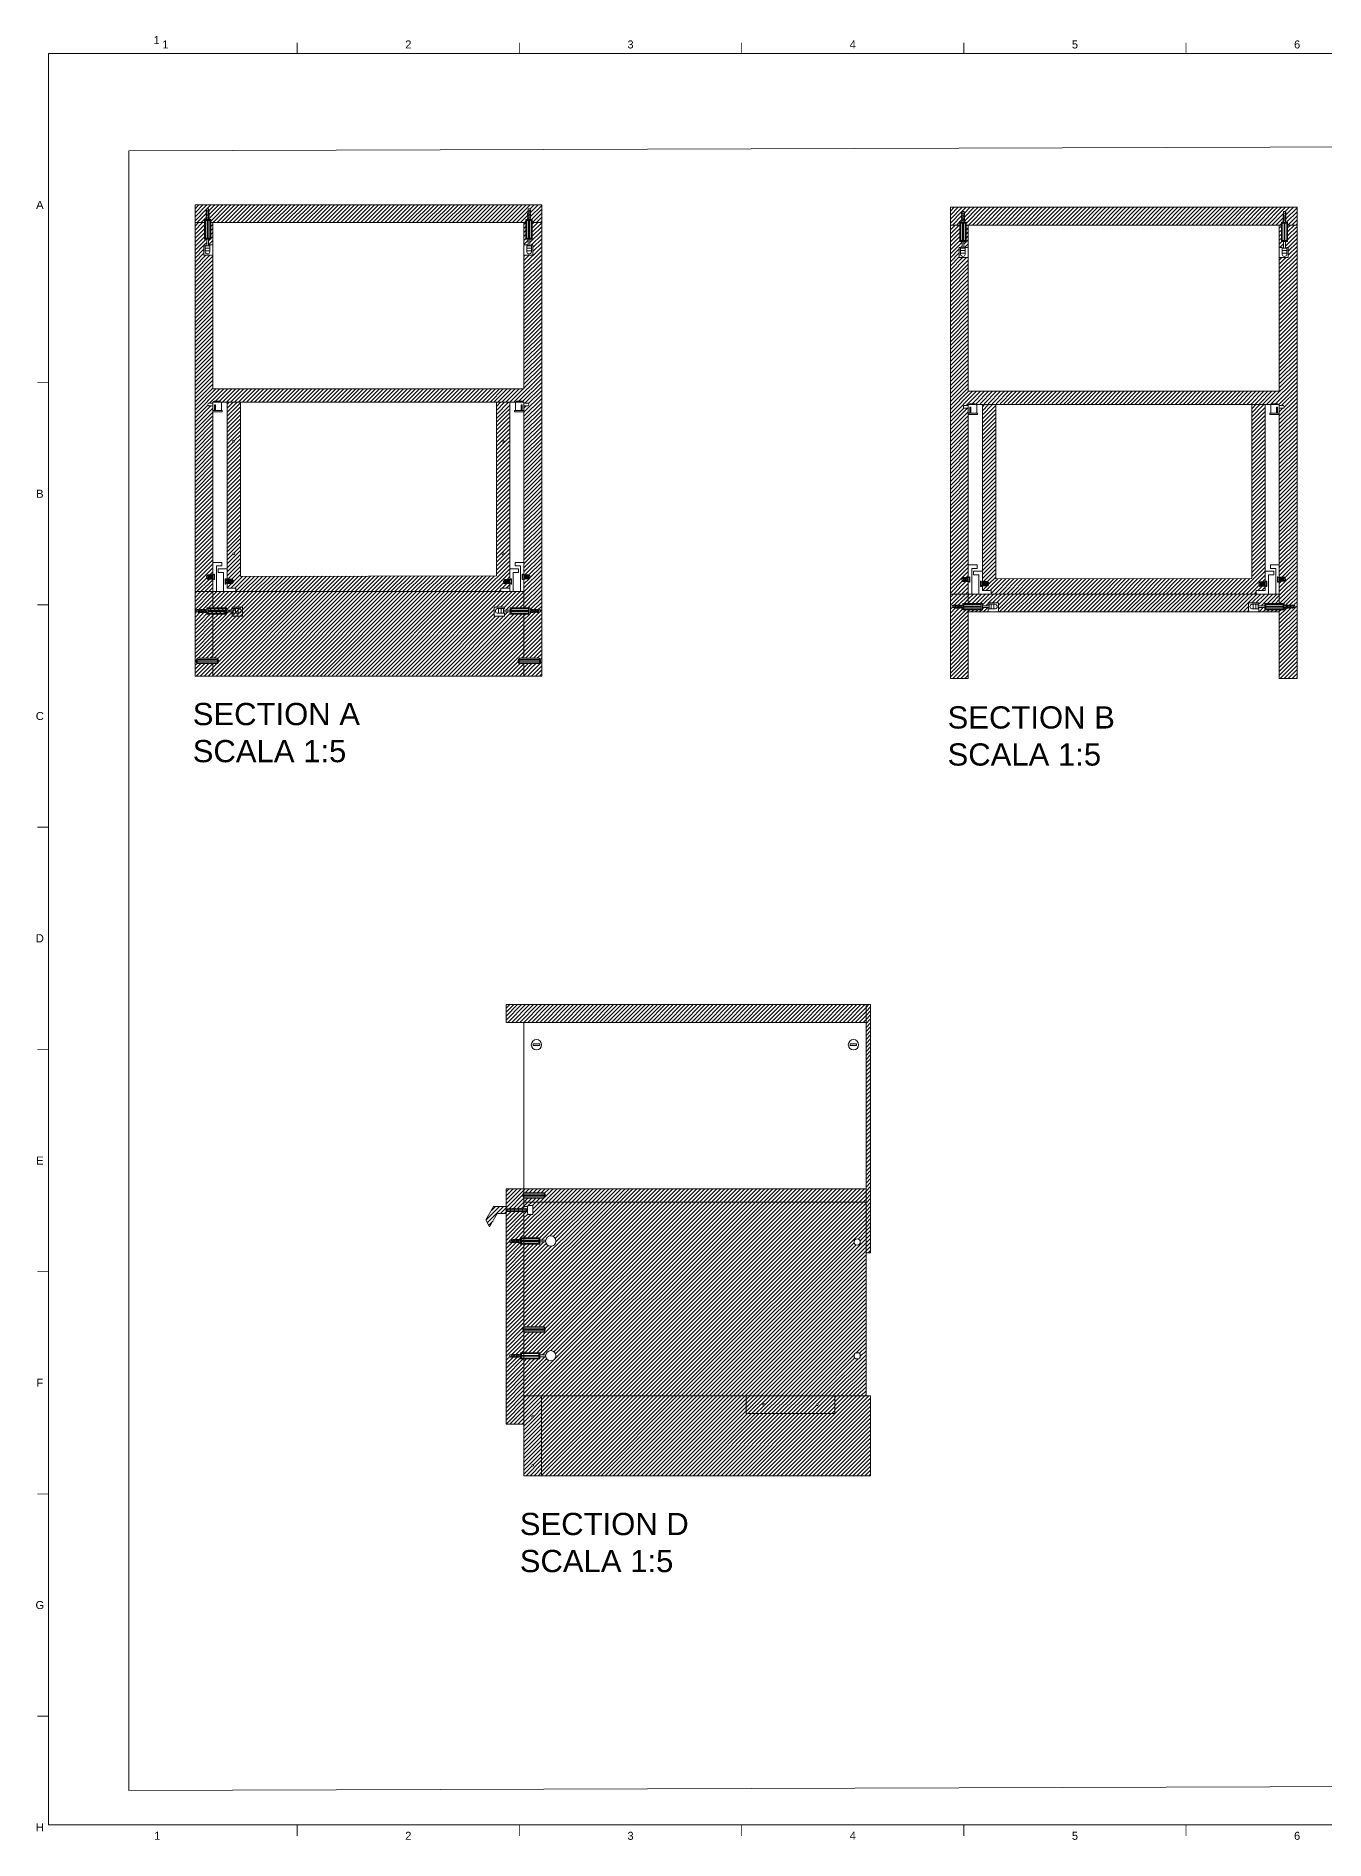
# Paper-space layout 'A711' of a CAD drawing. Header units: centimetres, sheet in millimetres. Extents: x 13 to 578, y 5 to 411.
# Drawn here: x 12.6 to 302.6, y 5 to 410.8 of the extents above; entities that cross this region are included whole.
import ezdxf
from ezdxf.enums import TextEntityAlignment as Align

# ---------------------------------------------------------------- set-up
doc = ezdxf.new("R2010")
doc.units = ezdxf.units.CM
for name, color, linetype, lineweight in [('A-ELEV-MBE', 8, 'Continuous', 9), ('A-SECT-MCUT1', 7, 'Continuous', 13), ('G-ANNO-TEXT', 3, 'Continuous', 18), ('G-ANNO-TTLB', 3, 'Continuous', 18)]:
    doc.layers.add(name, color=color, linetype=linetype, lineweight=lineweight)
doc.layers.add('G-ANNO-NPLT', color=2, linetype='Continuous', lineweight=18, plot=False)
doc.styles.add('ARIAL', font='arial.ttf')
doc.styles.get("Standard").update_dxf_attribs({"font": ''})
doc.styles.get('Standard').set_extended_font_data('@Microsoft YaHei')
pattern_1 = [(45, (-543.237, 264.41936), (-0.4490128, 0.4490128), [])]
pattern_2 = [(45, (-555.43157, 265.1874), (-0.4490128, 0.4490128), [])]
pattern_3 = [(45, (-373.26545, 263.87104), (-0.4490128, 0.4490128), [])]
pattern_4 = [(45, (-1254.13216, 469.924), (-0.4490128, 0.4490128), [])]
pattern_5 = [(45, (-196.8605, 512.72285), (-0.4490128, 0.4490128), [])]

# ---------------------------------------------------------------- blocks, each defined once
blk = doc.blocks.new('12222222')
at = {"layer": 'A-SECT-MCUT1'}
for p, q in [((5569.9, 348.1), (5573.9, 346.9)), ((5569.9, 346.8), (5573.9, 345.7)), ((5569.9, 345.6), (5573.9, 344.4)), ((5573.1, 349.4), (5570.7, 349.4)), ((5575.4, 337.4), (5568.4, 337.4)), ((5568.4, 315.4), (5568.4, 337.4)), ((5575.4, 336.2), (5568.4, 336.2)), ((5569.4, 316.6), (5569.4, 336.2)), ((5569.9, 344.3), (5573.9, 343.2)), ((5569.9, 343.1), (5573.9, 341.9)), ((5569.9, 341.9), (5573.9, 340.7)), ((5569.9, 340.6), (5573.9, 339.4)), ((5569.9, 339.4), (5573.9, 338.2)), ((5571.4, 336.2), (5571.4, 316.6)), ((5572.4, 336.2), (5572.4, 316.6)), ((5574.4, 316.6), (5574.4, 336.2)), ((5575.4, 315.4), (5575.4, 337.4)), ((5575.4, 337.4), (5575.4, 336.2)), ((5567.8, 308.9), (5569.3, 308.9)), ((5567.8, 297.3), (5567.8, 308.9)), ((5569.3, 308.9), (5567.8, 308.9)), ((5575.4, 316.6), (5568.4, 316.6)), ((5575.4, 315.4), (5568.4, 315.4)), ((5569.3, 308.9), (5569.3, 300.9)), ((5569.3, 305.4), (5569.3, 307.9)), ((5574.5, 307.9), (5569.3, 307.9)), ((5574.5, 305.4), (5569.3, 305.4)), ((5569.3, 305.4), (5574.5, 305.4)), ((5570.9, 307.9), (5570.9, 315.4)), ((5572.9, 307.9), (5572.9, 315.4)), ((5574.5, 308.9), (5577.8, 308.9)), ((5574.5, 308.9), (5574.5, 300.9)), ((5574.5, 305.4), (5574.5, 307.9)), ((5575.4, 315.4), (5575.4, 316.6)), ((5577.8, 297.3), (5577.8, 308.9)), ((5577.8, 297.3), (5567.8, 297.3)), ((5574.5, 302.4), (5569.3, 302.4))]:
    blk.add_line(p, q, dxfattribs=at)
for points in [[(5570.7, 349.4), (5570.7, 337.4)], [(5573.1, 337.4), (5573.1, 349.4)]]:
    blk.add_lwpolyline(points, dxfattribs=at)
blk.add_arc((5571.9, 301.4), 2.67, 190.3048, 349.6952, dxfattribs=at)

psp = doc.layouts.new('A711')

# ---------------------------------------------------------------- hatches: boundary and pattern name
at = {"layer": 'A-ELEV-MBE'}
h = psp.add_hatch(dxfattribs=at)
h.set_pattern_fill('ANSI31', color=256, scale=0.2)
h.set_pattern_definition(pattern_1)
h.paths.add_polyline_path([(123.28, 371.94), (123.74, 371.94), (123.74, 369.54), (124.21, 369.54), (124.21, 368.84), (126.34, 368.84), (126.34, 372.84), (48.34, 372.84), (48.34, 368.84), (50.46, 368.84), (50.46, 369.54), (50.93, 369.54), (50.93, 371.94), (51.39, 371.94), (51.39, 369.54), (51.86, 369.54), (51.86, 368.84), (52.34, 368.84), (122.34, 368.84), (122.81, 368.84), (122.81, 369.54), (123.28, 369.54)])
h = psp.add_hatch(dxfattribs=at)
h.set_pattern_fill('ANSI31', color=256, scale=0.2)
h.set_pattern_definition(pattern_3)
h.paths.add_polyline_path([(293.25, 371.39), (293.72, 371.39), (293.72, 368.99), (294.18, 368.99), (294.18, 368.29), (296.31, 368.29), (296.31, 372.29), (218.31, 372.29), (218.31, 368.29), (220.43, 368.29), (220.43, 368.99), (220.9, 368.99), (220.9, 371.39), (221.37, 371.39), (221.37, 368.99), (221.83, 368.99), (221.83, 368.29), (222.31, 368.29), (292.31, 368.29), (292.78, 368.29), (292.78, 368.99), (293.25, 368.99)])
h = psp.add_hatch(dxfattribs=at)
h.set_pattern_fill('ANSI31', color=256, scale=0.2)
h.paths.add_polyline_path([(126.34, 368.84), (124.21, 368.84), (124.21, 365.14), (123.71, 365.14), (123.71, 363.64), (124.04, 363.64), (124.04, 363.84), (124.34, 363.84), (124.34, 361.52), (122.34, 361.52), (122.34, 331.44), (52.34, 331.44), (52.34, 361.52), (50.34, 361.52), (50.34, 363.84), (50.64, 363.84), (50.64, 363.64), (50.96, 363.64), (50.96, 365.14), (50.46, 365.14), (50.46, 368.84), (48.34, 368.84), (48.34, 285.84), (52.34, 285.84), (52.34, 288.74), (51.14, 288.74), (51.13, 288.72, -0.459885), (51.12, 289.54), (52.34, 289.54), (52.34, 292.4), (52.34, 327.62), (51.38, 327.62, -0.415662), (51.38, 328.22), (52.34, 328.22), (52.34, 328.44), (52.74, 328.64), (53.86, 328.64), (54.26, 328.44), (120.42, 328.44), (120.82, 328.64), (121.94, 328.64), (122.34, 328.44), (122.34, 328.22), (123.3, 328.22, -0.415662), (123.3, 327.62), (122.34, 327.62), (122.34, 326.54), (122.34, 289.54), (123.53, 289.54), (123.54, 289.56, -0.459885), (123.56, 288.74), (122.34, 288.74), (122.34, 285.84), (122.34, 282.19), (123.66, 282.19), (123.66, 281.73), (126.06, 281.73), (126.06, 281.26), (123.66, 281.26), (123.66, 280.79), (122.34, 280.79), (122.34, 270.84), (125.86, 270.84), (126.06, 270.44), (126.06, 270.04), (125.86, 269.64), (122.34, 269.64), (122.34, 266.84), (126.34, 266.84), (126.34, 269.64), (126.34, 281.84)])
h = psp.add_hatch(dxfattribs=at)
h.set_pattern_fill('ANSI31', color=256, scale=0.2)
h.paths.add_polyline_path([(52.34, 368.84), (51.86, 368.84), (51.86, 365.14), (51.36, 365.14), (51.36, 363.64), (51.69, 363.64), (51.69, 363.84), (52.34, 363.84)])
h = psp.add_hatch(dxfattribs=at)
h.set_pattern_fill('ANSI31', color=256, scale=0.2)
h.set_pattern_definition([(45, (-1171.7376, 373.75594), (-0.4490128, 0.4490128), [])])
h.paths.add_polyline_path([(122.81, 368.84), (122.34, 368.84), (122.34, 363.84), (122.99, 363.84), (122.99, 363.64), (123.31, 363.64), (123.31, 365.14), (122.81, 365.14)])
h = psp.add_hatch(dxfattribs=at)
h.set_pattern_fill('ANSI31', color=256, scale=0.2)
h.set_pattern_definition(pattern_2)
h.paths.add_polyline_path([(222.31, 360.97), (220.31, 360.97), (220.31, 363.29), (220.61, 363.29), (220.61, 363.09), (220.93, 363.09), (220.93, 364.59), (220.43, 364.59), (220.43, 368.29), (218.31, 368.29), (218.31, 285.29), (222.31, 285.29), (222.31, 288.19), (222.11, 288.19), (222.08, 288.01), (221.68, 288.01), (221.71, 288.19), (221.51, 288.19), (221.48, 288.01), (221.08, 288.01), (221.11, 288.18, -0.572876), (221.25, 289.09), (221.25, 289.1), (221.65, 289.1), (221.63, 288.99), (221.83, 288.99), (221.85, 289.1), (222.31, 289.1), (222.31, 291.85), (222.31, 327.07), (221.35, 327.07, -0.415662), (221.35, 327.67), (222.31, 327.67), (222.31, 327.89), (222.71, 328.09), (223.83, 328.09), (290.4, 327.9), (290.79, 328.09), (291.91, 328.09), (292.31, 327.89), (292.31, 327.67), (293.27, 327.67, -0.415662), (293.27, 327.07), (292.31, 327.07), (292.31, 325.99), (292.31, 288.99), (292.51, 288.99), (292.53, 289.17), (292.93, 289.17), (292.91, 288.99), (293.11, 288.99), (293.13, 289.17), (293.53, 289.17), (293.51, 289.01, -0.572876), (293.36, 288.09), (293.36, 288.09), (292.96, 288.09), (292.98, 288.19), (292.78, 288.19), (292.76, 288.09), (292.31, 288.09), (292.31, 285.29), (292.31, 283.17), (293.45, 283.17), (293.45, 282.7), (293.79, 282.7), (293.84, 282.87), (294.34, 282.87), (294.29, 282.7), (294.54, 282.7), (294.58, 282.87), (295.08, 282.87), (295.03, 282.7), (295.28, 282.7), (295.33, 282.87), (295.58, 282.87), (295.85, 282.7), (295.85, 282.24), (295.39, 282.24), (295.35, 282.07), (294.85, 282.07), (294.85, 282.07), (294.35, 282.07), (294.4, 282.24), (294.15, 282.24), (294.1, 282.07), (293.61, 282.07), (293.65, 282.24), (293.45, 282.24), (293.45, 281.77), (292.31, 281.77), (292.31, 269.09), (292.31, 266.29), (296.31, 266.29), (296.31, 269.09), (296.31, 281.29), (296.31, 368.29), (294.18, 368.29), (294.18, 364.59), (293.68, 364.59), (293.68, 363.09), (294.01, 363.09), (294.01, 363.29), (294.31, 363.29), (294.31, 360.97), (292.31, 360.97), (292.31, 330.89), (222.31, 330.89)])
h = psp.add_hatch(dxfattribs=at)
h.set_pattern_fill('ANSI31', color=256, scale=0.2)
h.set_pattern_definition(pattern_4)
h.paths.add_polyline_path([(222.31, 368.29), (221.83, 368.29), (221.83, 364.59), (221.33, 364.59), (221.33, 363.09), (221.66, 363.09), (221.66, 363.29), (222.31, 363.29)])
h = psp.add_hatch(dxfattribs=at)
h.set_pattern_fill('ANSI31', color=256, scale=0.2)
h.set_pattern_definition(pattern_4)
h.paths.add_polyline_path([(292.78, 368.29), (292.31, 368.29), (292.31, 363.29), (292.96, 363.29), (292.96, 363.09), (293.28, 363.09), (293.28, 364.59), (292.78, 364.59)])
h = psp.add_hatch(dxfattribs=at)
h.set_pattern_fill('ANSI31', color=256, scale=0.2)
h.set_pattern_definition(pattern_1)
h.paths.add_polyline_path([(58.54, 328.44), (55.54, 328.44), (55.54, 290.96), (55.54, 288.52), (56.73, 288.52), (56.74, 288.54, -0.459885), (56.76, 287.72), (55.54, 287.72), (55.54, 286.64), (57.54, 286.64), (57.54, 285.84), (117.14, 285.84), (117.14, 286.64), (119.14, 286.64), (119.14, 287.72), (117.94, 287.72), (117.93, 287.71, -0.459885), (117.92, 288.52), (119.14, 288.52), (119.14, 290.96), (119.14, 328.44), (116.14, 328.44), (116.14, 321.76), (116.14, 294.92), (116.14, 289.35), (58.54, 289.25)])
h.paths.add_polyline_path([(56.81, 319.67, -1), (57.27, 319.67, -1)], flags=16)
h.paths.add_polyline_path([(57.27, 294.32, -1), (56.81, 294.32, -1)], flags=16)
h.paths.add_polyline_path([(117.87, 319.67, -1), (117.41, 319.67, -1)], flags=16)
h.paths.add_polyline_path([(117.87, 294.32, -1), (117.41, 294.32, -1)], flags=16)
h = psp.add_hatch(dxfattribs=at)
h.set_pattern_fill('ANSI31', color=256, scale=0.2)
h.set_pattern_definition(pattern_3)
h.paths.add_polyline_path([(289.11, 327.89), (286.11, 327.89), (286.11, 321.21), (286.11, 294.37), (286.11, 288.8), (228.51, 288.7), (228.51, 327.89), (225.51, 327.89), (225.51, 321.21), (225.51, 294.37), (225.51, 290.41), (225.51, 287.97), (226.71, 287.97), (226.71, 287.99, -0.459885), (226.73, 287.17), (225.51, 287.17), (225.51, 286.09), (227.51, 286.09), (227.51, 285.29), (287.11, 285.29), (287.11, 286.09), (289.11, 286.09), (289.11, 287.17), (287.91, 287.17), (287.91, 287.16, -0.459885), (287.89, 287.97), (289.11, 287.97), (289.11, 290.41)])
h = psp.add_hatch(dxfattribs=at)
h.set_pattern_fill('ANSI31', color=256, scale=0.2)
h.paths.add_polyline_path([(52.34, 280.79), (55.41, 280.79), (55.41, 281.29), (56.91, 281.29), (56.91, 280.97), (56.71, 280.97), (56.71, 280.32), (59.03, 280.32), (59.03, 282.32), (56.71, 282.32), (56.71, 282.02), (56.91, 282.02), (56.91, 281.69), (55.41, 281.69), (55.41, 282.19), (52.34, 282.19), (52.34, 285.84), (48.34, 285.84), (48.34, 281.84), (48.34, 269.64), (48.34, 266.84), (52.34, 266.84), (52.34, 269.64), (48.81, 269.64), (48.61, 270.04), (48.61, 270.44), (48.81, 270.84), (52.34, 270.84)])
h.paths.add_polyline_path([(51.01, 281.26), (48.61, 281.26), (48.61, 281.73), (51.01, 281.73)], flags=16)
h = psp.add_hatch(dxfattribs=at)
h.set_pattern_fill('ANSI31', color=256, scale=0.2)
h.paths.add_polyline_path([(122.34, 280.79), (119.26, 280.79), (119.26, 281.29), (117.76, 281.29), (117.76, 280.97), (117.96, 280.97), (117.96, 280.32), (115.64, 280.32), (115.64, 282.32), (117.96, 282.32), (117.96, 282.02), (117.76, 282.02), (117.76, 281.69), (119.26, 281.69), (119.26, 282.19), (122.34, 282.19), (122.34, 285.84), (121.54, 285.84), (119.94, 285.84), (119.54, 285.84), (119.14, 285.84), (117.14, 285.84), (57.54, 285.84), (54.74, 285.84), (53.14, 285.84), (52.34, 285.84), (52.34, 282.19), (55.41, 282.19), (55.41, 281.69), (56.91, 281.69), (56.91, 282.02), (56.71, 282.02), (56.71, 282.32), (59.03, 282.32), (59.03, 280.32), (56.71, 280.32), (56.71, 280.97), (56.91, 280.97), (56.91, 281.29), (55.41, 281.29), (55.41, 280.79), (52.34, 280.79), (52.34, 270.84), (53.41, 270.84), (53.61, 270.44), (53.61, 270.04), (53.41, 269.64), (52.34, 269.64), (52.34, 266.84), (122.34, 266.84), (122.34, 269.64), (121.26, 269.64), (121.06, 270.04), (121.06, 270.44), (121.26, 270.84), (122.34, 270.84)])
h = psp.add_hatch(dxfattribs=at)
h.set_pattern_fill('ANSI31', color=256, scale=0.2)
h.set_pattern_definition(pattern_2)
h.paths.add_polyline_path([(222.31, 281.77), (221.09, 281.77), (221.09, 282.24), (218.69, 282.24), (218.69, 282.7), (221.09, 282.7), (221.09, 283.17), (222.31, 283.17), (222.31, 285.29), (218.31, 285.29), (218.31, 281.29), (218.31, 269.09), (218.31, 266.29), (222.31, 266.29), (222.31, 270.29)], flags=17)
h = psp.add_hatch(dxfattribs=at)
h.set_pattern_fill('ANSI31', color=256, scale=0.2)
h.set_pattern_definition(pattern_2)
h.paths.add_polyline_path([(285.43, 283.29), (287.75, 283.29), (287.75, 282.99), (287.55, 282.99), (287.55, 282.67), (289.05, 282.67), (289.05, 283.17), (292.31, 283.17), (292.31, 285.29), (291.51, 285.29), (289.91, 285.29), (289.51, 285.29), (289.11, 285.29), (287.11, 285.29), (227.51, 285.29), (224.71, 285.29), (223.11, 285.29), (222.31, 285.29), (222.31, 283.17), (225.49, 283.17), (225.49, 282.67), (226.99, 282.67), (226.99, 282.99), (226.79, 282.99), (226.79, 283.29), (229.11, 283.29), (229.11, 281.29), (285.43, 281.29)], flags=17)
h = psp.add_hatch(dxfattribs=at)
h.set_pattern_fill('ANSI31', color=256, scale=0.2)
h.set_pattern_definition(pattern_4)
h.paths.add_polyline_path([(226.79, 281.94), (226.99, 281.94), (226.99, 282.27), (225.49, 282.27), (225.49, 281.77), (222.31, 281.77), (222.31, 281.29), (226.79, 281.29)])
h = psp.add_hatch(dxfattribs=at)
h.set_pattern_fill('ANSI31', color=256, scale=0.2)
h.set_pattern_definition(pattern_4)
h.paths.add_polyline_path([(292.31, 281.77), (289.05, 281.77), (289.05, 282.27), (287.55, 282.27), (287.55, 281.94), (287.75, 281.94), (287.75, 281.29), (292.31, 281.29)])
h = psp.add_hatch(dxfattribs=at)
h.set_pattern_fill('ANSI31', color=256, scale=0.2)
h.set_pattern_definition(pattern_5)
h.paths.add_polyline_path([(118.33, 192.92), (118.33, 188.92), (123.63, 188.92), (124.47, 188.92), (130.33, 188.92), (192.13, 188.92), (196.79, 188.92), (199.33, 188.92), (199.33, 192.92)])
h = psp.add_hatch(dxfattribs=at)
h.set_pattern_fill('ANSI31', color=256, scale=0.2)
h.set_pattern_definition(pattern_5)
h.paths.add_polyline_path([(200.33, 192.92), (199.33, 192.92), (199.33, 188.92), (199.33, 137.12), (200.33, 137.12)])
h = psp.add_hatch(dxfattribs=at)
h.set_pattern_fill('ANSI31', color=256, scale=0.2)
h.set_pattern_definition(pattern_5)
h.paths.add_polyline_path([(122.13, 149.82), (122.13, 150.22), (122.33, 150.62), (122.33, 151.52), (118.33, 151.52), (118.33, 147.52), (118.33, 146.72), (118.63, 147.01), (122.33, 147.01), (122.33, 149.42)])
h = psp.add_hatch(dxfattribs=at)
h.set_pattern_fill('ANSI31', color=256, scale=0.2)
h.set_pattern_definition(pattern_5)
h.paths.add_polyline_path([(122.33, 151.52), (122.33, 150.62), (126.93, 150.62), (127.13, 150.22), (127.13, 149.82), (126.93, 149.42), (122.33, 149.42), (122.33, 148.52), (199.33, 148.52), (199.33, 151.52)])
h = psp.add_hatch(dxfattribs=at)
h.set_pattern_fill('ANSI31', color=256, scale=0.2)
h.set_pattern_definition(pattern_5)
h.paths.add_polyline_path([(118.33, 147.52), (115.53, 147.52), (113.8, 144.52), (114.62, 142.92), (116.33, 145.92), (118.33, 145.92)])
h = psp.add_hatch(dxfattribs=at)
h.set_pattern_fill('ANSI31', color=256, scale=0.2)
h.paths.add_polyline_path([(122.33, 113.22), (121.55, 113.22), (121.55, 113.68), (119.15, 113.68), (119.15, 114.15), (121.55, 114.15), (121.55, 114.62), (122.33, 114.62), (122.33, 119.26), (122.13, 119.66), (122.13, 120.06), (122.33, 120.46), (122.33, 139.04), (121.55, 139.04), (121.55, 139.5), (119.15, 139.5), (119.15, 139.97), (121.55, 139.97), (121.55, 140.44), (122.33, 140.44), (122.33, 146.41), (118.64, 146.41), (118.64, 146.4), (118.33, 146.72), (118.33, 98.52), (122.33, 98.52)])
h = psp.add_hatch(dxfattribs=at)
h.set_pattern_fill('ANSI31', color=256, scale=0.2)
h.set_pattern_definition(pattern_5)
h.paths.add_polyline_path([(199.33, 148.52), (122.33, 148.52), (122.33, 147.52), (123.18, 147.52, -0.008178), (123.21, 147.72), (124.33, 147.73), (124.33, 145.7), (123.21, 145.7, -0.027922), (123.13, 146.41), (122.33, 146.41), (122.33, 140.44), (125.95, 140.44), (125.95, 139.94), (127.25, 139.94, -0.916908), (129.55, 139.74, -0.916908), (127.25, 139.54), (125.95, 139.54), (125.95, 139.04), (122.33, 139.04), (122.33, 120.46), (126.93, 120.46), (127.13, 120.06), (127.13, 119.66), (126.93, 119.26), (122.33, 119.26), (122.33, 114.62), (125.95, 114.62), (125.95, 114.12), (127.25, 114.12, -0.916908), (129.55, 113.92, -0.916908), (127.25, 113.72), (125.95, 113.72), (125.95, 113.22), (122.33, 113.22), (122.33, 104.92), (199.33, 104.92)])
h.paths.add_polyline_path([(198.03, 113.92, -1), (196.63, 113.92, -1)], flags=16)
h.paths.add_polyline_path([(196.63, 139.52, -1), (198.03, 139.52, -1)], flags=16)
h = psp.add_hatch(dxfattribs=at)
h.set_pattern_fill('ANSI31', color=256, scale=0.2)
h.paths.add_polyline_path([(126.33, 104.92), (122.33, 104.92), (122.33, 86.92), (126.33, 86.92)])
h.paths.add_polyline_path([(124.1, 100.22, -1), (124.56, 100.22, -1)], flags=16)
h.paths.add_polyline_path([(124.53, 89.32, -1), (124.13, 89.32, -1)], flags=16)
h = psp.add_hatch(dxfattribs=at)
h.set_pattern_fill('ANSI31', color=256, scale=0.2)
h.set_pattern_definition(pattern_5)
h.paths.add_polyline_path([(126.33, 104.92), (126.33, 86.92), (200.33, 86.92), (200.33, 104.92), (192.33, 104.92), (192.33, 100.92), (172.33, 100.92), (172.33, 104.92)])
h = psp.add_hatch(dxfattribs=at)
h.set_pattern_fill('ANSI31', color=256, scale=0.2)
h.paths.add_polyline_path([(192.33, 104.92), (172.33, 104.92), (172.33, 100.92), (192.33, 100.92)])
h.paths.add_polyline_path([(176.1, 102.92, -1), (176.56, 102.92, -1)], flags=16)
h.paths.add_polyline_path([(188.53, 102.92, -1), (188.13, 102.92, -1)], flags=16)

# ---------------------------------------------------------------- linework, layer by layer
for p, q in [((48.34, 372.84), (126.34, 372.84)), ((48.34, 281.84), (48.34, 372.84)), ((126.34, 372.84), (126.34, 281.84)), ((218.31, 372.29), (296.31, 372.29)), ((218.31, 281.29), (218.31, 372.29)), ((296.31, 372.29), (296.31, 281.29)), ((50.46, 368.84), (48.34, 368.84)), ((52.34, 368.84), (51.86, 368.84)), ((52.34, 368.84), (122.34, 368.84)), ((52.34, 363.84), (52.34, 368.84)), ((122.34, 368.84), (122.81, 368.84)), ((122.34, 363.84), (122.34, 368.84)), ((126.34, 368.84), (124.21, 368.84)), ((220.43, 368.29), (218.31, 368.29)), ((222.31, 368.29), (221.83, 368.29)), ((222.31, 368.29), (292.31, 368.29)), ((222.31, 363.29), (222.31, 368.29)), ((292.31, 368.29), (292.78, 368.29)), ((292.31, 363.29), (292.31, 368.29)), ((296.31, 368.29), (294.18, 368.29)), ((52.34, 361.52), (52.34, 331.44)), ((122.34, 361.52), (122.34, 331.44)), ((222.31, 360.97), (222.31, 330.89)), ((292.31, 360.97), (292.31, 330.89)), ((52.34, 331.44), (122.34, 331.44)), ((222.31, 330.89), (292.31, 330.89)), ((52.34, 328.44), (122.34, 328.44)), ((52.34, 327.44), (52.34, 328.44)), ((52.34, 327.44), (52.34, 289.54)), ((55.54, 290.96), (55.54, 328.44)), ((55.54, 328.44), (57.04, 328.44)), ((58.54, 289.25), (58.54, 328.44)), ((116.14, 321.76), (116.14, 328.44)), ((119.14, 290.96), (119.14, 328.44)), ((122.34, 289.54), (122.34, 328.44)), ((222.31, 327.89), (292.31, 327.89)), ((222.31, 326.89), (222.31, 327.89)), ((222.31, 326.89), (222.31, 288.99)), ((225.51, 321.21), (225.51, 327.89)), ((228.51, 288.7), (228.51, 327.89)), ((286.11, 321.21), (286.11, 327.89)), ((289.11, 290.41), (289.11, 327.89)), ((292.31, 288.99), (292.31, 327.89)), ((116.14, 294.92), (116.14, 321.76)), ((225.51, 290.41), (225.51, 321.21)), ((286.11, 294.37), (286.11, 321.21)), ((116.14, 289.35), (116.14, 294.92)), ((286.11, 288.8), (286.11, 294.37)), ((52.34, 288.74), (52.34, 282.19)), ((52.74, 289.74), (52.74, 289.14)), ((116.14, 289.35), (58.54, 289.25)), ((122.34, 282.19), (122.34, 288.74)), ((222.31, 288.19), (222.31, 283.17)), ((286.11, 288.8), (228.51, 288.7)), ((292.31, 283.17), (292.31, 288.19)), ((52.34, 285.84), (48.34, 285.84)), ((53.14, 285.84), (54.74, 285.84)), ((57.54, 285.84), (117.14, 285.84)), ((119.14, 286.64), (119.14, 285.84)), ((119.14, 285.84), (119.94, 285.84)), ((119.94, 285.84), (119.54, 285.84)), ((119.94, 285.84), (121.54, 285.84)), ((222.31, 285.29), (218.31, 285.29)), ((222.31, 284.29), (222.31, 284.2)), ((223.11, 285.29), (224.71, 285.29)), ((227.51, 285.29), (287.11, 285.29)), ((289.11, 285.29), (289.91, 285.29)), ((289.91, 285.29), (289.51, 285.29)), ((289.91, 285.29), (291.51, 285.29)), ((48.34, 269.64), (48.34, 281.84)), ((52.34, 280.79), (52.34, 270.84)), ((122.34, 270.84), (122.34, 280.79)), ((126.34, 281.84), (126.34, 269.64)), ((218.31, 269.09), (218.31, 281.29)), ((222.31, 281.77), (222.31, 270.29)), ((222.31, 281.29), (292.31, 281.29)), ((292.31, 269.09), (292.31, 281.77)), ((296.31, 281.29), (296.31, 269.09)), ((48.34, 266.84), (48.34, 269.64)), ((52.34, 270.33), (52.34, 270.31)), ((52.34, 269.64), (52.34, 266.84)), ((122.34, 266.84), (122.34, 269.64)), ((126.34, 269.64), (126.34, 266.84)), ((218.31, 266.29), (218.31, 269.09)), ((222.31, 270.29), (222.31, 266.29)), ((292.31, 266.29), (292.31, 269.09)), ((296.31, 269.09), (296.31, 266.29)), ((48.34, 266.84), (126.34, 266.84)), ((218.31, 266.29), (222.31, 266.29)), ((292.31, 266.29), (296.31, 266.29)), ((200.33, 192.92), (118.33, 192.92)), ((118.33, 192.92), (118.33, 188.92)), ((199.33, 192.92), (199.33, 104.92)), ((200.33, 137.12), (200.33, 192.92)), ((118.33, 188.92), (123.63, 188.92)), ((122.33, 188.92), (122.33, 151.52)), ((123.63, 188.92), (124.47, 188.92)), ((124.47, 188.92), (130.33, 188.92)), ((192.13, 188.92), (130.33, 188.92)), ((196.79, 188.92), (192.13, 188.92)), ((199.33, 188.92), (196.79, 188.92)), ((199.33, 188.92), (199.03, 188.92)), ((118.33, 151.52), (118.33, 98.52)), ((118.33, 151.52), (118.33, 147.52)), ((118.33, 151.52), (199.33, 151.52)), ((122.33, 86.92), (122.33, 151.52)), ((115.53, 147.52), (113.8, 144.52)), ((118.33, 147.52), (115.53, 147.52)), ((122.33, 148.52), (199.33, 148.52)), ((122.33, 147.52), (123.18, 147.52)), ((113.8, 144.52), (114.62, 142.92)), ((116.33, 145.92), (114.62, 142.92)), ((118.33, 145.92), (116.33, 145.92)), ((127.23, 139.74), (127.23, 139.74)), ((200.33, 137.12), (199.33, 137.12)), ((127.23, 113.92), (127.23, 113.92)), ((122.33, 104.92), (200.33, 104.92)), ((126.33, 104.92), (126.33, 86.92)), ((172.33, 100.92), (172.33, 104.92)), ((192.33, 104.92), (192.33, 100.92)), ((200.33, 104.92), (196.33, 104.92)), ((200.33, 86.92), (200.33, 104.92)), ((118.33, 98.52), (122.33, 98.52)), ((192.33, 100.92), (172.33, 100.92)), ((122.33, 89.52), (122.33, 89.32)), ((122.33, 86.92), (200.33, 86.92))]:
    psp.add_line(p, q, dxfattribs=at)
at = {"layer": 'A-SECT-MCUT1'}
for p, q in [((52.34, 328.22), (51.38, 328.22)), ((51.38, 327.62), (52.34, 327.62)), ((52.74, 328.64), (52.34, 328.44)), ((54.26, 328.44), (52.34, 328.44)), ((52.34, 328.44), (52.34, 326.54)), ((52.34, 326.54), (52.94, 326.54)), ((52.34, 326.54), (52.34, 326.24)), ((54.26, 326.54), (52.34, 326.54)), ((52.34, 326.24), (53.3, 326.24)), ((52.74, 328.64), (53.86, 328.64)), ((52.94, 327.84), (52.74, 327.84)), ((52.74, 327.84), (52.74, 326.54)), ((52.94, 326.54), (52.94, 327.84)), ((53.3, 326.24), (54.46, 326.24)), ((53.86, 328.64), (54.26, 328.44)), ((54.26, 328.44), (54.26, 326.54)), ((54.46, 326.54), (54.26, 326.54)), ((54.46, 326.54), (54.46, 326.24)), ((54.46, 326.54), (54.46, 326.24)), ((120.22, 326.24), (120.22, 326.54)), ((120.22, 326.54), (120.42, 326.54)), ((121.38, 326.24), (120.22, 326.24)), ((120.82, 328.64), (120.42, 328.44)), ((120.42, 328.44), (122.34, 328.44)), ((120.42, 328.44), (120.42, 326.54)), ((120.42, 326.54), (122.34, 326.54)), ((121.94, 328.64), (120.82, 328.64)), ((122.34, 326.24), (121.38, 326.24)), ((121.74, 326.54), (121.74, 327.84)), ((121.74, 327.84), (121.94, 327.84)), ((122.34, 326.54), (121.74, 326.54)), ((121.94, 328.64), (122.34, 328.44)), ((121.94, 327.84), (121.94, 326.54)), ((122.34, 328.44), (122.34, 326.54)), ((122.34, 328.22), (123.3, 328.22)), ((123.3, 327.62), (122.34, 327.62)), ((122.34, 326.54), (122.34, 326.24)), ((222.31, 327.67), (221.35, 327.67)), ((221.35, 327.07), (222.31, 327.07)), ((222.71, 328.09), (222.31, 327.89)), ((224.23, 327.89), (222.31, 327.89)), ((222.31, 327.89), (222.31, 325.99)), ((222.31, 325.99), (222.91, 325.99)), ((222.31, 325.99), (222.31, 325.69)), ((224.23, 325.99), (222.31, 325.99)), ((222.31, 325.69), (223.27, 325.69)), ((222.71, 328.09), (223.83, 328.09)), ((222.71, 327.29), (222.71, 325.99)), ((222.91, 327.29), (222.71, 327.29)), ((222.91, 325.99), (222.91, 327.29)), ((223.27, 325.69), (224.43, 325.69)), ((223.83, 328.09), (224.23, 327.89)), ((224.23, 327.89), (224.23, 325.99)), ((224.43, 325.99), (224.23, 325.99)), ((224.43, 325.99), (224.43, 325.69)), ((224.43, 325.99), (224.43, 325.69)), ((290.19, 325.69), (290.19, 325.99)), ((290.19, 325.99), (290.39, 325.99)), ((291.35, 325.69), (290.19, 325.69)), ((290.79, 328.09), (290.39, 327.89)), ((290.39, 327.89), (292.31, 327.89)), ((290.39, 327.89), (290.39, 325.99)), ((290.39, 325.99), (292.31, 325.99)), ((291.91, 328.09), (290.79, 328.09)), ((292.31, 325.69), (291.35, 325.69)), ((291.71, 325.99), (291.71, 327.29)), ((291.71, 327.29), (291.91, 327.29)), ((292.31, 325.99), (291.71, 325.99)), ((291.91, 328.09), (292.31, 327.89)), ((291.91, 327.29), (291.91, 325.99)), ((292.31, 327.89), (292.31, 325.99)), ((292.31, 327.67), (293.27, 327.67)), ((293.27, 327.07), (292.31, 327.07)), ((292.31, 325.99), (292.31, 325.69)), ((52.34, 292.4), (54.34, 292.4)), ((52.34, 292.4), (52.34, 289.54)), ((54.34, 292.4), (54.34, 291.6)), ((122.34, 292.4), (120.34, 292.4)), ((120.34, 292.4), (120.34, 291.6)), ((122.34, 292.4), (122.34, 289.54)), ((51.28, 289.65), (51.11, 288.56)), ((52.38, 289.54), (51.12, 289.54)), ((52.38, 288.74), (51.12, 288.74)), ((51.48, 289.65), (51.31, 288.56)), ((51.68, 289.65), (51.51, 288.56)), ((51.88, 289.65), (51.71, 288.56)), ((52.08, 289.65), (51.91, 288.56)), ((52.28, 289.65), (52.11, 288.56)), ((52.34, 288.74), (52.34, 285.84)), ((52.74, 289.74), (52.64, 289.74)), ((52.64, 289.74), (52.64, 288.54)), ((52.74, 288.54), (52.64, 288.54)), ((52.74, 288.54), (52.74, 289.74)), ((53.14, 291.6), (53.14, 285.84)), ((53.14, 291.6), (54.34, 291.6)), ((53.54, 290.16), (53.54, 290.96)), ((53.54, 290.96), (55.54, 290.96)), ((54.74, 290.16), (53.54, 290.16)), ((54.74, 285.84), (54.74, 290.16)), ((55.14, 288.72), (55.24, 288.72)), ((55.14, 288.72), (55.14, 287.52)), ((55.24, 287.52), (55.24, 288.72)), ((55.5, 288.52), (56.76, 288.52)), ((55.54, 290.96), (55.54, 288.52)), ((55.59, 287.62), (55.76, 288.7)), ((55.79, 287.62), (55.96, 288.7)), ((55.99, 287.62), (56.16, 288.7)), ((56.19, 287.62), (56.36, 288.7)), ((56.39, 287.62), (56.56, 288.7)), ((56.59, 287.62), (56.76, 288.7)), ((118.08, 288.63), (117.91, 287.55)), ((119.18, 288.52), (117.92, 288.52)), ((118.28, 288.63), (118.11, 287.55)), ((118.48, 288.63), (118.31, 287.55)), ((118.68, 288.63), (118.51, 287.55)), ((118.88, 288.63), (118.71, 287.55)), ((119.08, 288.63), (118.91, 287.55)), ((119.14, 290.96), (119.14, 288.52)), ((121.14, 290.96), (119.14, 290.96)), ((119.54, 288.72), (119.44, 288.72)), ((119.44, 288.72), (119.44, 287.52)), ((119.54, 287.52), (119.54, 288.72)), ((119.94, 285.84), (119.94, 290.16)), ((119.94, 290.16), (121.14, 290.16)), ((121.54, 291.6), (120.34, 291.6)), ((121.14, 290.16), (121.14, 290.96)), ((121.54, 291.6), (121.54, 285.84)), ((121.94, 289.74), (122.04, 289.74)), ((121.94, 289.74), (121.94, 288.54)), ((121.94, 288.54), (122.04, 288.54)), ((122.04, 288.54), (122.04, 289.74)), ((122.3, 289.54), (123.56, 289.54)), ((122.3, 288.74), (123.56, 288.74)), ((122.34, 288.74), (122.34, 285.84)), ((122.39, 288.63), (122.56, 289.72)), ((122.59, 288.63), (122.76, 289.72)), ((122.79, 288.63), (122.96, 289.72)), ((122.99, 288.63), (123.16, 289.72)), ((123.19, 288.63), (123.36, 289.72)), ((123.39, 288.63), (123.56, 289.72)), ((221.25, 289.1), (221.08, 288.01)), ((222.35, 288.99), (221.09, 288.99)), ((222.35, 288.19), (221.09, 288.19)), ((221.45, 289.1), (221.28, 288.01)), ((221.65, 289.1), (221.48, 288.01)), ((221.85, 289.1), (221.68, 288.01)), ((222.05, 289.1), (221.88, 288.01)), ((222.25, 289.1), (222.08, 288.01)), ((222.31, 291.85), (224.31, 291.85)), ((222.31, 291.85), (222.31, 288.99)), ((222.31, 291.05), (222.31, 290.25)), ((222.31, 288.19), (222.31, 285.29)), ((222.71, 289.19), (222.61, 289.19)), ((222.61, 289.19), (222.61, 287.99)), ((222.71, 289.19), (222.71, 287.99)), ((223.11, 291.05), (223.11, 285.29)), ((224.31, 291.05), (223.11, 291.05)), ((223.51, 289.61), (223.51, 290.41)), ((225.51, 290.41), (223.51, 290.41)), ((224.71, 289.61), (223.51, 289.61)), ((224.31, 291.85), (224.31, 291.05)), ((224.71, 285.29), (224.71, 289.61)), ((225.11, 288.17), (225.21, 288.17)), ((225.11, 288.17), (225.11, 286.97)), ((225.21, 286.97), (225.21, 288.17)), ((225.51, 290.41), (225.51, 287.97)), ((225.56, 287.07), (225.73, 288.15)), ((225.76, 287.07), (225.93, 288.15)), ((225.96, 287.07), (226.13, 288.15)), ((226.16, 287.07), (226.33, 288.15)), ((226.36, 287.07), (226.53, 288.15)), ((226.56, 287.07), (226.73, 288.15)), ((289.11, 290.41), (289.11, 287.97)), ((291.11, 290.41), (289.11, 290.41)), ((289.51, 288.17), (289.41, 288.17)), ((289.41, 288.17), (289.41, 286.97)), ((289.51, 286.97), (289.51, 288.17)), ((289.91, 285.29), (289.91, 289.61)), ((289.91, 289.61), (291.11, 289.61)), ((292.31, 291.85), (290.31, 291.85)), ((290.31, 291.85), (290.31, 291.05)), ((290.31, 291.05), (291.51, 291.05)), ((291.11, 289.61), (291.11, 290.41)), ((291.51, 291.05), (291.51, 285.29)), ((291.91, 289.19), (292.01, 289.19)), ((291.91, 289.19), (291.91, 287.99)), ((292.01, 287.99), (292.01, 289.19)), ((292.27, 288.99), (293.53, 288.99)), ((292.27, 288.19), (293.53, 288.19)), ((292.31, 291.85), (292.31, 288.99)), ((292.31, 288.19), (292.31, 285.29)), ((292.36, 288.09), (292.53, 289.17)), ((292.56, 288.09), (292.73, 289.17)), ((292.76, 288.09), (292.93, 289.17)), ((292.96, 288.09), (293.13, 289.17)), ((293.16, 288.09), (293.33, 289.17)), ((293.36, 288.09), (293.53, 289.17)), ((52.34, 285.84), (53.14, 285.84)), ((57.54, 285.84), (54.74, 285.84)), ((55.14, 287.52), (55.24, 287.52)), ((55.5, 287.72), (56.76, 287.72)), ((55.54, 287.72), (55.54, 286.64)), ((57.54, 286.64), (55.54, 286.64)), ((57.54, 286.64), (57.54, 285.84)), ((117.14, 286.64), (119.14, 286.64)), ((117.14, 286.64), (117.14, 285.84)), ((117.14, 285.84), (119.94, 285.84)), ((119.18, 287.72), (117.92, 287.72)), ((119.14, 287.72), (119.14, 286.64)), ((119.54, 287.52), (119.44, 287.52)), ((121.54, 285.84), (122.34, 285.84)), ((222.31, 285.29), (223.11, 285.29)), ((222.71, 287.99), (222.61, 287.99)), ((227.51, 285.29), (224.71, 285.29)), ((225.11, 286.97), (225.21, 286.97)), ((225.47, 287.97), (226.73, 287.97)), ((225.47, 287.17), (226.73, 287.17)), ((225.51, 287.17), (225.51, 286.09)), ((227.51, 286.09), (225.51, 286.09)), ((227.51, 286.09), (227.51, 285.29)), ((287.11, 286.09), (289.11, 286.09)), ((287.11, 286.09), (287.11, 285.29)), ((287.11, 285.29), (289.91, 285.29)), ((288.05, 288.08), (287.88, 287)), ((289.15, 287.97), (287.89, 287.97)), ((289.15, 287.17), (287.89, 287.17)), ((288.25, 288.08), (288.08, 287)), ((288.45, 288.08), (288.28, 287)), ((288.65, 288.08), (288.48, 287)), ((288.85, 288.08), (288.68, 287)), ((289.05, 288.08), (288.88, 287)), ((289.11, 287.17), (289.11, 286.09)), ((289.51, 286.97), (289.41, 286.97)), ((291.51, 285.29), (292.31, 285.29)), ((291.91, 287.99), (292.01, 287.99)), ((48.81, 270.84), (48.61, 270.44)), ((48.61, 270.44), (48.61, 270.04)), ((48.61, 270.04), (48.81, 269.64)), ((48.81, 270.84), (53.41, 270.84)), ((48.81, 270.54), (48.81, 270.84)), ((48.81, 270.24), (48.81, 270.54)), ((48.81, 270.54), (53.41, 270.54)), ((48.81, 269.94), (48.81, 270.24)), ((48.81, 270.24), (53.41, 270.24)), ((48.81, 269.64), (48.81, 269.94)), ((48.81, 269.94), (53.41, 269.94)), ((48.81, 269.64), (53.41, 269.64)), ((53.41, 270.84), (53.61, 270.44)), ((53.41, 269.64), (53.41, 270.84)), ((53.41, 269.64), (53.61, 270.04)), ((53.61, 270.04), (53.61, 270.44)), ((121.26, 270.84), (121.06, 270.44)), ((121.06, 270.44), (121.06, 270.04)), ((121.06, 270.04), (121.26, 269.64)), ((121.26, 270.84), (125.86, 270.84)), ((121.26, 270.54), (121.26, 270.84)), ((121.26, 270.24), (121.26, 270.54)), ((121.26, 270.54), (125.86, 270.54)), ((121.26, 269.94), (121.26, 270.24)), ((121.26, 270.24), (125.86, 270.24)), ((121.26, 269.64), (121.26, 269.94)), ((121.26, 269.94), (125.86, 269.94)), ((121.26, 269.64), (125.86, 269.64)), ((125.86, 270.84), (126.06, 270.44)), ((125.86, 269.64), (125.86, 270.84)), ((125.86, 269.64), (126.06, 270.04)), ((126.06, 270.04), (126.06, 270.44)), ((125.89, 184.08), (124.45, 184.08)), ((124.45, 183.76), (125.89, 183.76)), ((195.77, 184.08), (197.21, 184.08)), ((197.21, 183.76), (195.77, 183.76)), ((122.33, 150.62), (122.13, 150.22)), ((122.13, 150.22), (122.13, 149.82)), ((122.33, 150.62), (126.93, 150.62)), ((122.33, 150.32), (122.33, 150.62)), ((122.33, 150.02), (122.33, 150.32)), ((122.33, 150.32), (126.93, 150.32)), ((126.93, 150.62), (127.13, 150.22)), ((126.93, 149.42), (126.93, 150.62)), ((127.13, 149.82), (127.13, 150.22)), ((118.33, 146.72), (118.63, 147.01)), ((118.63, 146.41), (118.33, 146.72)), ((118.8, 147.09), (118.62, 146.34)), ((123.13, 147.01), (118.63, 147.01)), ((123.13, 146.41), (118.63, 146.41)), ((119.1, 147.09), (118.92, 146.34)), ((119.4, 147.09), (119.22, 146.34)), ((119.7, 147.09), (119.52, 146.34)), ((120, 147.09), (119.82, 146.34)), ((120.3, 147.09), (120.12, 146.34)), ((120.6, 147.09), (120.42, 146.34)), ((120.9, 147.09), (120.72, 146.34)), ((121.2, 147.09), (121.02, 146.34)), ((121.5, 147.09), (121.32, 146.34)), ((121.8, 147.09), (121.62, 146.34)), ((122.1, 147.09), (121.92, 146.34)), ((122.13, 149.82), (122.33, 149.42)), ((122.4, 147.09), (122.22, 146.34)), ((122.33, 149.72), (122.33, 150.02)), ((122.33, 150.02), (126.93, 150.02)), ((122.33, 149.72), (126.93, 149.72)), ((122.33, 149.42), (122.33, 149.72)), ((122.33, 149.42), (126.93, 149.42)), ((122.7, 147.09), (122.52, 146.34)), ((123, 147.09), (122.82, 146.34)), ((124.33, 147.73), (123.21, 147.72)), ((124.33, 145.7), (124.33, 147.73)), ((126.93, 149.42), (127.13, 149.82)), ((124.33, 145.7), (123.21, 145.7)), ((119.15, 139.97), (119.15, 139.5)), ((119.42, 139.34), (119.66, 140.14)), ((119.67, 139.34), (119.9, 140.14)), ((119.92, 139.34), (120.15, 140.14)), ((120.17, 139.34), (120.4, 140.14)), ((120.42, 139.34), (120.65, 140.14)), ((120.67, 139.34), (120.9, 140.14)), ((120.92, 139.34), (121.15, 140.14)), ((121.16, 139.34), (121.4, 140.14)), ((121.55, 140.44), (121.55, 139.04)), ((121.55, 140.44), (121.79, 140.44)), ((125.95, 140.44), (121.55, 140.44)), ((125.95, 139.04), (121.55, 139.04)), ((121.79, 140.44), (121.79, 139.04)), ((125.71, 140.24), (121.79, 140.24)), ((121.79, 139.84), (125.71, 139.84)), ((121.79, 139.64), (125.71, 139.64)), ((125.71, 139.24), (121.79, 139.24)), ((125.95, 140.44), (125.71, 140.44)), ((125.71, 140.44), (125.71, 139.04)), ((125.95, 140.44), (125.95, 139.04)), ((127.25, 139.94), (125.95, 139.94)), ((127.25, 139.54), (125.95, 139.54)), ((122.33, 120.46), (122.13, 120.06)), ((122.13, 120.06), (122.13, 119.66)), ((122.13, 119.66), (122.33, 119.26)), ((122.33, 120.46), (126.93, 120.46)), ((122.33, 120.16), (122.33, 120.46)), ((122.33, 119.86), (122.33, 120.16)), ((122.33, 120.16), (126.93, 120.16)), ((122.33, 119.56), (122.33, 119.86)), ((122.33, 119.86), (126.93, 119.86)), ((122.33, 119.56), (126.93, 119.56)), ((122.33, 119.26), (122.33, 119.56)), ((122.33, 119.26), (126.93, 119.26)), ((126.93, 120.46), (127.13, 120.06)), ((126.93, 119.26), (126.93, 120.46)), ((126.93, 119.26), (127.13, 119.66)), ((127.13, 119.66), (127.13, 120.06)), ((119.15, 114.15), (119.15, 113.68)), ((119.42, 113.52), (119.66, 114.32)), ((119.67, 113.52), (119.9, 114.32)), ((119.92, 113.52), (120.15, 114.32)), ((120.17, 113.52), (120.4, 114.32)), ((120.42, 113.52), (120.65, 114.32)), ((120.67, 113.52), (120.9, 114.32)), ((120.92, 113.52), (121.15, 114.32)), ((121.16, 113.52), (121.4, 114.32)), ((121.55, 114.62), (121.55, 113.22)), ((121.55, 114.62), (121.79, 114.62)), ((125.95, 114.62), (121.55, 114.62)), ((121.79, 114.62), (121.79, 113.22)), ((125.71, 114.42), (121.79, 114.42)), ((121.79, 114.02), (125.71, 114.02)), ((121.79, 113.82), (125.71, 113.82)), ((125.95, 114.62), (125.71, 114.62)), ((125.71, 114.62), (125.71, 113.22)), ((125.95, 114.62), (125.95, 113.22)), ((127.25, 114.12), (125.95, 114.12)), ((127.25, 113.72), (125.95, 113.72)), ((125.95, 113.22), (121.55, 113.22)), ((125.71, 113.42), (121.79, 113.42)), ((192.33, 104.92), (192.33, 104.92))]:
    psp.add_line(p, q, dxfattribs=at)
for points in [[(121.55, 139.97), (119.15, 139.97)], [(119.15, 139.5), (121.55, 139.5)], [(121.55, 114.15), (119.15, 114.15)], [(119.15, 113.68), (121.55, 113.68)]]:
    psp.add_lwpolyline(points, dxfattribs=at)
for centre, radius in [((57.04, 319.67), 0.23), ((117.64, 319.67), 0.23), ((57.04, 294.32), 0.23), ((117.64, 294.32), 0.23), ((125.17, 183.91), 1.16), ((196.49, 183.91), 1.16), ((128.39, 139.74), 1.16), ((197.33, 139.52), 0.7), ((128.39, 113.92), 1.16), ((197.33, 113.92), 0.7), ((176.33, 102.92), 0.23), ((188.33, 102.92), 0.2), ((124.33, 100.22), 0.23), ((124.33, 89.32), 0.2)]:
    psp.add_circle(centre, radius, dxfattribs=at)
for centre, radius, start, end in [((51.67, 327.92), 0.423, 134.8584, 225.1416), ((123, 327.92), 0.423, 314.8584, 45.1416), ((221.65, 327.37), 0.423, 134.8584, 225.1416), ((292.97, 327.37), 0.423, 314.8584, 45.1416), ((51.48, 289.14), 0.538, 131.9308, 228.0692), ((54.39, 289.14), 2.06, 168.7836, 191.2164), ((51.65, 290.75), 1.41, 300.8813, 314.2559), ((51.09, 286.8), 2.32, 48.3844, 56.4784), ((56.78, 290.46), 2.32, 228.3844, 236.4784), ((53.48, 288.12), 2.06, 348.7836, 11.2164), ((56.4, 288.12), 0.538, 311.9308, 48.0692), ((118.28, 288.12), 0.538, 131.9308, 228.0692), ((121.19, 288.12), 2.06, 168.7836, 191.2164), ((118.45, 289.73), 1.41, 300.8813, 314.2559), ((123.58, 291.48), 2.32, 228.3844, 236.4784), ((123.02, 287.53), 1.41, 120.8813, 134.2559), ((120.28, 289.14), 2.06, 348.7836, 11.2164), ((123.2, 289.14), 0.538, 311.9308, 48.0692), ((221.45, 288.59), 0.538, 131.9308, 228.0692), ((224.36, 288.59), 2.06, 168.7836, 191.2164), ((221.62, 290.2), 1.41, 300.8813, 314.2559), ((221.06, 286.25), 2.32, 48.3844, 56.4784), ((226.75, 289.91), 2.32, 228.3844, 236.4784), ((288.42, 289.18), 1.41, 300.8813, 314.2559), ((293.55, 290.93), 2.32, 228.3844, 236.4784), ((292.99, 286.98), 1.41, 120.8813, 134.2559), ((290.25, 288.59), 2.06, 348.7836, 11.2164), ((293.17, 288.59), 0.538, 311.9308, 48.0692), ((56.22, 286.51), 1.41, 120.8813, 134.2559), ((117.89, 285.79), 2.32, 48.3844, 56.4784), ((226.19, 285.97), 1.41, 120.8813, 134.2559), ((223.45, 287.57), 2.06, 348.7836, 11.2164), ((226.37, 287.57), 0.538, 311.9308, 48.0692), ((288.25, 287.57), 0.538, 131.9308, 228.0692), ((291.16, 287.57), 2.06, 168.7836, 191.2164), ((287.86, 285.24), 2.32, 48.3844, 56.4784), ((125.32, 183.92), 0.887, 169.6024, 190.3976), ((125.07, 183.92), 0.836, 348.9698, 11.0302), ((196.59, 183.92), 0.836, 168.9698, 191.0302), ((196.07, 183.92), 1.14, 351.963, 8.037), ((129.54, 146.71), 6.42, 170.925, 189.0786)]:
    psp.add_arc(centre, radius, start, end, dxfattribs=at)
for p in [(119, 147.01), (119.38, 147.01), (119.75, 147.01), (120.13, 147.01), (120.51, 147.01), (120.88, 147.01), (121.26, 147.01), (121.63, 147.01), (122.01, 147.01), (122.38, 147.01), (122.76, 147.01)]:
    psp.add_point(p, dxfattribs=at)
at = {"layer": 'G-ANNO-NPLT'}
psp.add_lwpolyline([(33.41, 385.01), (500.28, 386.52), (500.28, 17.63), (33.41, 16.11)], close=True, dxfattribs=at)
at = {"layer": 'G-ANNO-TTLB'}
for p, q in [((15.33, 406.85), (15.33, 8.43)), ((572.75, 406.85), (15.33, 406.85)), ((15.33, 8.43), (572.75, 8.43))]:
    psp.add_line(p, q, dxfattribs=at)
at = {"layer": 'G-ANNO-TTLB', "const_width": 0.18, "flags": 128}
for points in [[(71.33, 409.35), (71.33, 406.85)], [(121.33, 409.35), (121.33, 406.85)], [(171.33, 409.35), (171.33, 406.85)], [(221.33, 409.35), (221.33, 406.85)], [(271.33, 409.35), (271.33, 406.85)], [(15.33, 332.85), (12.83, 332.85)], [(15.33, 282.85), (12.83, 282.85)], [(15.33, 232.85), (12.83, 232.85)], [(15.33, 182.85), (12.83, 182.85)], [(15.33, 132.85), (12.83, 132.85)], [(15.33, 82.85), (12.83, 82.85)], [(15.33, 32.85), (12.83, 32.85)], [(71.33, 8.43), (71.33, 5.93)], [(121.33, 8.43), (121.33, 5.93)], [(171.33, 8.43), (171.33, 5.93)], [(221.33, 8.43), (221.33, 5.93)], [(271.33, 8.43), (271.33, 5.93)]]:
    psp.add_lwpolyline(points, dxfattribs=at)

# ---------------------------------------------------------------- block references
at = {"layer": 'A-SECT-MCUT1', "yscale": 0.2, "zscale": 0.2}
for p, xscale in [((-1063.22, 302.05), 0.2), ((1237.89, 302.05), -0.2), ((-893.25, 301.5), 0.2), ((1407.86, 301.5), -0.2)]:
    psp.add_blockref('12222222', p, dxfattribs=dict(at, xscale=xscale))
for p, xscale, rotation in [((118.5, 1395.87), -0.2, 90), ((56.17, 1395.87), 0.2, 270), ((288.58, 1396.85), -0.2, 90), ((225.96, 1396.85), 0.2, 270)]:
    psp.add_blockref('12222222', p, dxfattribs=dict(at, xscale=xscale, rotation=rotation))

# ---------------------------------------------------------------- texts
at = {"layer": 'G-ANNO-TEXT', "style": 'ARIAL'}
for s, p in [('1', (39.69, 409.91)), ('1', (41.68, 408.92)), ('2', (96.33, 408.92)), ('3', (146.33, 408.92)), ('4', (196.33, 408.92)), ('5', (246.33, 408.92)), ('6', (296.33, 408.92)), ('A', (13.42, 372.83)), ('B', (13.42, 307.85)), ('C', (13.42, 257.85)), ('D', (13.42, 207.85)), ('E', (13.42, 157.85)), ('F', (13.42, 107.85)), ('G', (13.42, 57.85)), ('H', (13.42, 7.85)), ('1', (39.83, 5.94)), ('2', (96.33, 5.94)), ('3', (146.33, 5.94)), ('4', (196.33, 5.94)), ('5', (246.33, 5.94)), ('6', (296.33, 5.94))]:
    psp.add_text(s, height=1.8, dxfattribs=at).set_placement(p, align=Align.MIDDLE_CENTER)
at = {"layer": 'G-ANNO-TEXT', "char_height": 5, "attachment_point": 1}
for s, insert in [('{\\fArial|b0|i0|c134|p34;SECTION A \\PSCALA 1:5}', (47.82, 260.79)), ('{\\fArial|b0|i0|c134|p34;SECTION B \\PSCALA 1:5}', (217.67, 260.03)), ('{\\fArial|b0|i0|c134|p34;SECTION D \\PSCALA 1:5}', (121.41, 78.59))]:
    psp.add_mtext_dynamic_manual_height_columns(s, width=76.0455, gutter_width=1, heights=[0], dxfattribs=dict(at, insert=insert))

doc.saveas('drawing.dxf')
